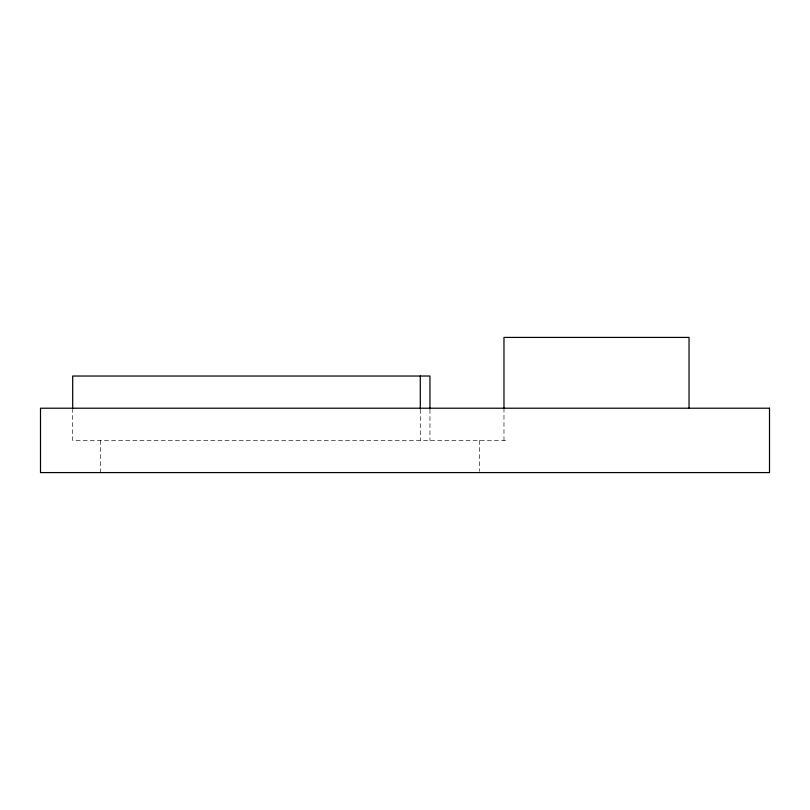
<?xml version="1.0" encoding="UTF-8"?>
<svg xmlns="http://www.w3.org/2000/svg" width="810" height="810" viewBox="0 0 810 810"><rect width="100%" height="100%" fill="white"/><g stroke="black" fill="none" stroke-linecap="round" stroke-linejoin="round"><path stroke-width="0.61" stroke-dasharray="4.05 3.04" d="M505.561 440.407L72.687 440.407L72.687 409.455M503.972 408.22L503.972 440.407M479.409 440.407L479.409 471.349M429.948 409.455L429.948 440.407M420.289 409.455L420.289 440.407M100.47 440.407L100.47 472.584"/><path stroke-width="1.21" d="M689.037 408.22L689.037 337.416L503.972 337.416L503.972 408.22M429.948 408.847L429.948 376.032L72.687 376.032L72.687 408.22M420.289 376.032L420.289 408.847M769.5 408.22L40.5 408.22L40.5 472.584L769.5 472.584L769.5 408.22"/></g></svg>
